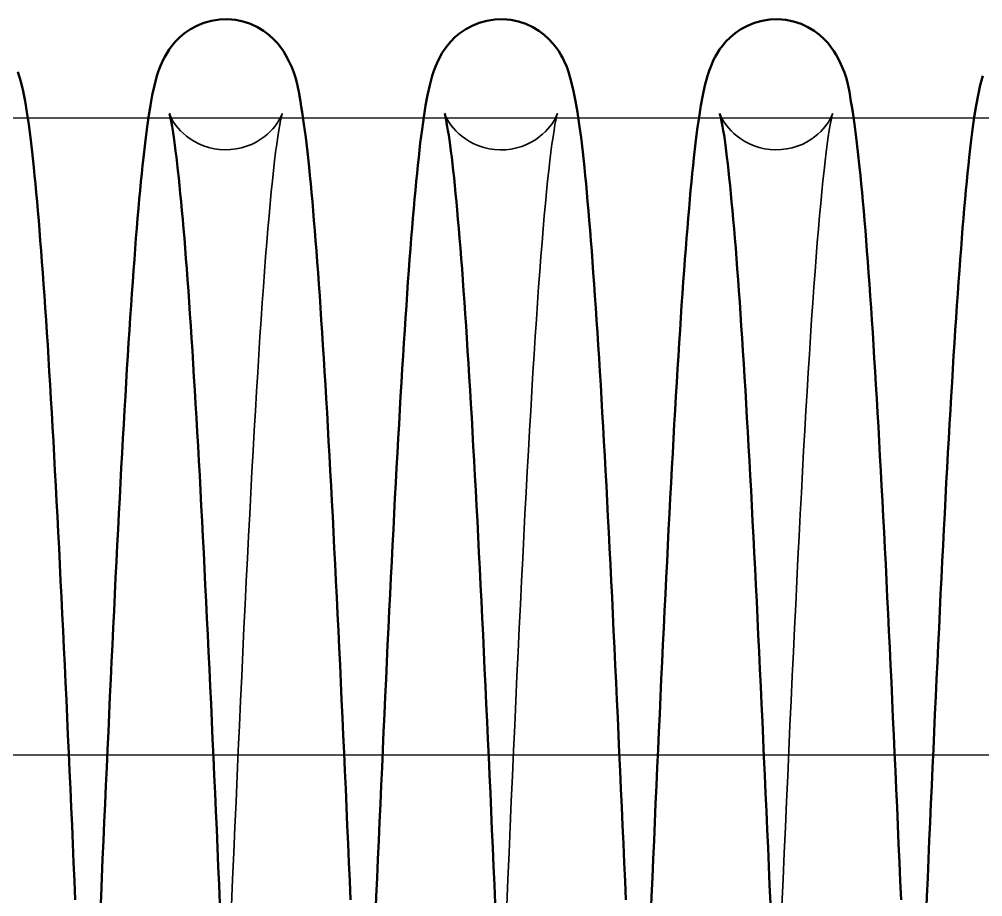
# Model space of a CAD drawing. Header units: millimetres. Extents: x 1448 to 104164, y -19509 to -89.
# Drawn here: x 81148.2 to 81208.6, y -3001.5 to -2946.5 of the extents above; entities that cross this region are included whole.
import ezdxf

# ---------------------------------------------------------------- set-up
doc = ezdxf.new("R2010")
doc.units = ezdxf.units.MM
doc.header["$LTSCALE"] = 60
doc.header["$MEASUREMENT"] = 0
doc.layers.get('0').update_dxf_attribs({"linetype": 'CONTINUOUS'})
doc.layers.add('가려진 것(ISO)', color=7, linetype='CONTINUOUS', lineweight=35)
doc.layers.add('가시적인 것(ISO)', color=7, linetype='CONTINUOUS', lineweight=50)

# ---------------------------------------------------------------- blocks, each defined once
blk = doc.blocks.new('토션스프링1')
at = {"layer": '가려진 것(ISO)', "flags": 128}
for points in [[(21462692.723, -50955408.884), (21462692.728, -50955408.9), (21462692.748, -50955408.952), (21462692.788, -50955409.046), (21462692.858, -50955409.194), (21462692.909, -50955409.288), (21462692.975, -50955409.397), (21462693.058, -50955409.52), (21462693.16, -50955409.657), (21462693.283, -50955409.808), (21462693.431, -50955409.971), (21462693.606, -50955410.141), (21462693.808, -50955410.313), (21462694.039, -50955410.482), (21462694.296, -50955410.642), (21462694.578, -50955410.789), (21462694.879, -50955410.916), (21462695.198, -50955411.019), (21462695.532, -50955411.096), (21462695.875, -50955411.145), (21462696.223, -50955411.164), (21462696.57, -50955411.152), (21462696.915, -50955411.11), (21462697.251, -50955411.039), (21462697.575, -50955410.942), (21462697.881, -50955410.821), (21462698.167, -50955410.678), (21462698.43, -50955410.52), (21462698.668, -50955410.353), (21462698.877, -50955410.181), (21462699.058, -50955410.01), (21462699.212, -50955409.845), (21462699.341, -50955409.69), (21462699.447, -50955409.547), (21462699.533, -50955409.42), (21462699.602, -50955409.309), (21462699.656, -50955409.212), (21462699.731, -50955409.061), (21462699.775, -50955408.961), (21462699.797, -50955408.905), (21462699.804, -50955408.885), (21462699.801, -50955408.895), (21462699.791, -50955408.932), (21462699.775, -50955408.993), (21462699.755, -50955409.076), (21462699.706, -50955409.3), (21462699.651, -50955409.588), (21462699.591, -50955409.936), (21462699.529, -50955410.341), (21462699.463, -50955410.799), (21462699.396, -50955411.307), (21462699.328, -50955411.862), (21462699.259, -50955412.461), (21462699.19, -50955413.106), (21462699.121, -50955413.796), (21462699.051, -50955414.528), (21462698.98, -50955415.303), (21462698.91, -50955416.119), (21462698.839, -50955416.975), (21462698.768, -50955417.869), (21462698.697, -50955418.8), (21462698.626, -50955419.768), (21462698.555, -50955420.771), (21462698.484, -50955421.812), (21462698.412, -50955422.889), (21462698.341, -50955424.003), (21462698.269, -50955425.15), (21462698.198, -50955426.331), (21462698.126, -50955427.544), (21462698.055, -50955428.786), (21462697.983, -50955430.058), (21462697.911, -50955431.358), (21462697.84, -50955432.685), (21462697.768, -50955434.036), (21462697.697, -50955435.413), (21462697.626, -50955436.816), (21462697.554, -50955438.247), (21462697.482, -50955439.702), (21462697.411, -50955441.182), (21462697.339, -50955442.683), (21462697.267, -50955444.204), (21462697.195, -50955445.745), (21462697.123, -50955447.302), (21462697.052, -50955448.876), (21462696.98, -50955450.463), (21462696.909, -50955452.064), (21462696.837, -50955453.675), (21462696.766, -50955455.3), (21462696.694, -50955456.939), (21462696.622, -50955458.591)], [(21462709.999, -50955408.884), (21462710.004, -50955408.9), (21462710.024, -50955408.952), (21462710.064, -50955409.045), (21462710.135, -50955409.189), (21462710.186, -50955409.282), (21462710.251, -50955409.391), (21462710.332, -50955409.514), (21462710.432, -50955409.652), (21462710.555, -50955409.803), (21462710.702, -50955409.966), (21462710.876, -50955410.136), (21462711.077, -50955410.308), (21462711.308, -50955410.477), (21462711.565, -50955410.638), (21462711.845, -50955410.785), (21462712.146, -50955410.912), (21462712.465, -50955411.016), (21462712.799, -50955411.094), (21462713.142, -50955411.144), (21462713.489, -50955411.164), (21462713.836, -50955411.153), (21462714.181, -50955411.111), (21462714.518, -50955411.041), (21462714.842, -50955410.945), (21462715.148, -50955410.824), (21462715.435, -50955410.682), (21462715.699, -50955410.525), (21462715.937, -50955410.357), (21462716.147, -50955410.186), (21462716.329, -50955410.015), (21462716.484, -50955409.85), (21462716.614, -50955409.693), (21462716.72, -50955409.551), (21462716.806, -50955409.424), (21462716.876, -50955409.312), (21462716.931, -50955409.214), (21462717.007, -50955409.063), (21462717.051, -50955408.962), (21462717.073, -50955408.905), (21462717.08, -50955408.885), (21462717.077, -50955408.895), (21462717.067, -50955408.931), (21462717.051, -50955408.992), (21462717.031, -50955409.075), (21462716.982, -50955409.298), (21462716.927, -50955409.585), (21462716.868, -50955409.934), (21462716.805, -50955410.339), (21462716.739, -50955410.797), (21462716.672, -50955411.304), (21462716.604, -50955411.858), (21462716.535, -50955412.458), (21462716.466, -50955413.103), (21462716.397, -50955413.793), (21462716.327, -50955414.525), (21462716.256, -50955415.3), (21462716.186, -50955416.115), (21462716.115, -50955416.97), (21462716.044, -50955417.864), (21462715.973, -50955418.794), (21462715.902, -50955419.76), (21462715.831, -50955420.765), (21462715.76, -50955421.807), (21462715.688, -50955422.886), (21462715.617, -50955424), (21462715.545, -50955425.148), (21462715.474, -50955426.329), (21462715.402, -50955427.541), (21462715.331, -50955428.783), (21462715.259, -50955430.054), (21462715.187, -50955431.352), (21462715.116, -50955432.676), (21462715.045, -50955434.027), (21462714.973, -50955435.405), (21462714.902, -50955436.812), (21462714.83, -50955438.244), (21462714.758, -50955439.701), (21462714.687, -50955441.181), (21462714.615, -50955442.682), (21462714.543, -50955444.203), (21462714.471, -50955445.743), (21462714.399, -50955447.299), (21462714.328, -50955448.871), (21462714.256, -50955450.456), (21462714.185, -50955452.054), (21462714.113, -50955453.666), (21462714.042, -50955455.294), (21462713.97, -50955456.936), (21462713.898, -50955458.59)], [(21462727.275, -50955408.884), (21462727.28, -50955408.9), (21462727.3, -50955408.952), (21462727.339, -50955409.046), (21462727.409, -50955409.194), (21462727.461, -50955409.288), (21462727.527, -50955409.397), (21462727.61, -50955409.52), (21462727.711, -50955409.657), (21462727.834, -50955409.808), (21462727.983, -50955409.971), (21462728.157, -50955410.141), (21462728.359, -50955410.313), (21462728.59, -50955410.482), (21462728.848, -50955410.642), (21462729.129, -50955410.789), (21462729.431, -50955410.916), (21462729.75, -50955411.019), (21462730.084, -50955411.096), (21462730.427, -50955411.145), (21462730.774, -50955411.164), (21462731.122, -50955411.152), (21462731.466, -50955411.11), (21462731.803, -50955411.039), (21462732.127, -50955410.942), (21462732.433, -50955410.821), (21462732.718, -50955410.678), (21462732.981, -50955410.52), (21462733.219, -50955410.353), (21462733.429, -50955410.181), (21462733.609, -50955410.01), (21462733.763, -50955409.845), (21462733.892, -50955409.69), (21462733.999, -50955409.547), (21462734.084, -50955409.42), (21462734.153, -50955409.309), (21462734.208, -50955409.212), (21462734.283, -50955409.061), (21462734.326, -50955408.961), (21462734.348, -50955408.905), (21462734.355, -50955408.885), (21462734.352, -50955408.895), (21462734.343, -50955408.932), (21462734.327, -50955408.993), (21462734.307, -50955409.076), (21462734.257, -50955409.3), (21462734.202, -50955409.588), (21462734.143, -50955409.936), (21462734.08, -50955410.341), (21462734.015, -50955410.799), (21462733.947, -50955411.307), (21462733.879, -50955411.862), (21462733.811, -50955412.461), (21462733.742, -50955413.106), (21462733.672, -50955413.796), (21462733.602, -50955414.528), (21462733.532, -50955415.303), (21462733.461, -50955416.119), (21462733.39, -50955416.975), (21462733.319, -50955417.869), (21462733.248, -50955418.8), (21462733.177, -50955419.768), (21462733.106, -50955420.771), (21462733.035, -50955421.812), (21462732.964, -50955422.889), (21462732.892, -50955424.003), (21462732.821, -50955425.15), (21462732.749, -50955426.331), (21462732.678, -50955427.544), (21462732.606, -50955428.786), (21462732.534, -50955430.058), (21462732.463, -50955431.358), (21462732.391, -50955432.685), (21462732.32, -50955434.036), (21462732.249, -50955435.413), (21462732.177, -50955436.816), (21462732.106, -50955438.247), (21462732.034, -50955439.702), (21462731.962, -50955441.182), (21462731.89, -50955442.683), (21462731.819, -50955444.204), (21462731.747, -50955445.745), (21462731.675, -50955447.302), (21462731.603, -50955448.876), (21462731.532, -50955450.463), (21462731.46, -50955452.064), (21462731.389, -50955453.675), (21462731.317, -50955455.3), (21462731.246, -50955456.939), (21462731.174, -50955458.591)]]:
    blk.add_lwpolyline(points, dxfattribs=at)
at = {"layer": '가시적인 것(ISO)', "flags": 128}
for points in [[(21462683.223, -50955406.277), (21462683.401, -50955406.881), (21462683.543, -50955407.482), (21462683.667, -50955408.115), (21462683.785, -50955408.809), (21462683.899, -50955409.57), (21462684.009, -50955410.398), (21462684.116, -50955411.295), (21462684.221, -50955412.262), (21462684.272, -50955412.772), (21462684.324, -50955413.3), (21462684.375, -50955413.846), (21462684.425, -50955414.411), (21462684.476, -50955414.994), (21462684.527, -50955415.595), (21462684.578, -50955416.215), (21462684.629, -50955416.854), (21462684.681, -50955417.512), (21462684.732, -50955418.189), (21462684.783, -50955418.885), (21462684.834, -50955419.599), (21462684.885, -50955420.331), (21462684.937, -50955421.08), (21462684.988, -50955421.846), (21462685.039, -50955422.629), (21462685.09, -50955423.429), (21462685.141, -50955424.244), (21462685.192, -50955425.075), (21462685.244, -50955425.922), (21462685.295, -50955426.783), (21462685.346, -50955427.658), (21462685.396, -50955428.548), (21462685.447, -50955429.452), (21462685.498, -50955430.369), (21462685.549, -50955431.3), (21462685.6, -50955432.245), (21462685.65, -50955433.206), (21462685.701, -50955434.18), (21462685.752, -50955435.168), (21462685.803, -50955436.169), (21462685.854, -50955437.183), (21462685.905, -50955438.209), (21462685.956, -50955439.246), (21462686.007, -50955440.295), (21462686.058, -50955441.354), (21462686.109, -50955442.423), (21462686.16, -50955443.501), (21462686.211, -50955444.588), (21462686.262, -50955445.684), (21462686.313, -50955446.787), (21462686.364, -50955447.898), (21462686.414, -50955449.016), (21462686.465, -50955450.141), (21462686.516, -50955451.276), (21462686.566, -50955452.419), (21462686.617, -50955453.569), (21462686.668, -50955454.727), (21462686.719, -50955455.892), (21462686.77, -50955457.062), (21462686.821, -50955458.238)], [(21462688.388, -50955459.203), (21462688.439, -50955458.023), (21462688.49, -50955456.848), (21462688.541, -50955455.679), (21462688.592, -50955454.516), (21462688.643, -50955453.36), (21462688.694, -50955452.211), (21462688.745, -50955451.07), (21462688.795, -50955449.938), (21462688.846, -50955448.814), (21462688.897, -50955447.697), (21462688.948, -50955446.586), (21462688.998, -50955445.484), (21462689.049, -50955444.389), (21462689.1, -50955443.303), (21462689.151, -50955442.226), (21462689.202, -50955441.159), (21462689.253, -50955440.101), (21462689.304, -50955439.055), (21462689.355, -50955438.019), (21462689.406, -50955436.995), (21462689.457, -50955435.984), (21462689.508, -50955434.985), (21462689.559, -50955433.999), (21462689.61, -50955433.028), (21462689.661, -50955432.07), (21462689.712, -50955431.127), (21462689.762, -50955430.199), (21462689.813, -50955429.285), (21462689.864, -50955428.383), (21462689.915, -50955427.496), (21462689.966, -50955426.622), (21462690.017, -50955425.763), (21462690.068, -50955424.919), (21462690.12, -50955424.09), (21462690.171, -50955423.276), (21462690.222, -50955422.478), (21462690.273, -50955421.697), (21462690.325, -50955420.932), (21462690.376, -50955420.184), (21462690.428, -50955419.453), (21462690.479, -50955418.74), (21462690.531, -50955418.045), (21462690.582, -50955417.368), (21462690.633, -50955416.71), (21462690.685, -50955416.07), (21462690.736, -50955415.451), (21462690.788, -50955414.851), (21462690.839, -50955414.27), (21462690.891, -50955413.71), (21462690.942, -50955413.169), (21462690.993, -50955412.646), (21462691.044, -50955412.143), (21462691.095, -50955411.657), (21462691.2, -50955410.739), (21462691.307, -50955409.889), (21462691.419, -50955409.105), (21462691.535, -50955408.385), (21462691.658, -50955407.725), (21462691.79, -50955407.116), (21462691.95, -50955406.52), (21462692.052, -50955406.21), (21462692.175, -50955405.882), (21462692.335, -50955405.52), (21462692.437, -50955405.321), (21462692.56, -50955405.107), (21462692.708, -50955404.875), (21462692.889, -50955404.629), (21462693.108, -50955404.37), (21462693.373, -50955404.104), (21462693.686, -50955403.84), (21462694.046, -50955403.593), (21462694.451, -50955403.374), (21462694.897, -50955403.193), (21462695.371, -50955403.06), (21462695.864, -50955402.984), (21462696.367, -50955402.967), (21462696.868, -50955403.008), (21462697.354, -50955403.108), (21462697.818, -50955403.262), (21462698.248, -50955403.461), (21462698.636, -50955403.693), (21462698.976, -50955403.948), (21462699.269, -50955404.213), (21462699.514, -50955404.476), (21462699.717, -50955404.73), (21462699.884, -50955404.971), (21462700.021, -50955405.197), (21462700.234, -50955405.602), (21462700.404, -50955405.97), (21462700.54, -50955406.308), (21462700.647, -50955406.624), (21462700.732, -50955406.926), (21462700.853, -50955407.512), (21462700.949, -50955408.121), (21462701.002, -50955408.451), (21462701.059, -50955408.803), (21462701.172, -50955409.56), (21462701.282, -50955410.387), (21462701.389, -50955411.286), (21462701.495, -50955412.256), (21462701.547, -50955412.768), (21462701.598, -50955413.298), (21462701.65, -50955413.846), (21462701.701, -50955414.412), (21462701.752, -50955414.996), (21462701.803, -50955415.598), (21462701.854, -50955416.218), (21462701.905, -50955416.856), (21462701.956, -50955417.513), (21462702.008, -50955418.189), (21462702.059, -50955418.883), (21462702.11, -50955419.596), (21462702.161, -50955420.327), (21462702.212, -50955421.075), (21462702.263, -50955421.841), (21462702.315, -50955422.624), (21462702.366, -50955423.424), (21462702.417, -50955424.24), (21462702.468, -50955425.071), (21462702.519, -50955425.918), (21462702.57, -50955426.781), (21462702.621, -50955427.657), (21462702.672, -50955428.548), (21462702.723, -50955429.453), (21462702.774, -50955430.371), (21462702.825, -50955431.303), (21462702.875, -50955432.247), (21462702.926, -50955433.205), (21462702.977, -50955434.178), (21462703.028, -50955435.165), (21462703.079, -50955436.165), (21462703.13, -50955437.178), (21462703.181, -50955438.204), (21462703.232, -50955439.241), (21462703.283, -50955440.289), (21462703.334, -50955441.348), (21462703.385, -50955442.418), (21462703.436, -50955443.497), (21462703.487, -50955444.585), (21462703.538, -50955445.682), (21462703.588, -50955446.787), (21462703.639, -50955447.9), (21462703.69, -50955449.019), (21462703.741, -50955450.145), (21462703.792, -50955451.278), (21462703.842, -50955452.419), (21462703.893, -50955453.568), (21462703.944, -50955454.724), (21462703.995, -50955455.887), (21462704.046, -50955457.057), (21462704.097, -50955458.232)], [(21462705.664, -50955459.204), (21462705.715, -50955458.024), (21462705.766, -50955456.849), (21462705.817, -50955455.679), (21462705.868, -50955454.515), (21462705.919, -50955453.358), (21462705.97, -50955452.207), (21462706.021, -50955451.064), (21462706.072, -50955449.929), (21462706.122, -50955448.803), (21462706.173, -50955447.687), (21462706.224, -50955446.579), (21462706.274, -50955445.478), (21462706.325, -50955444.386), (21462706.376, -50955443.301), (21462706.427, -50955442.225), (21462706.478, -50955441.159), (21462706.529, -50955440.103), (21462706.58, -50955439.056), (21462706.631, -50955438.021), (21462706.682, -50955436.997), (21462706.733, -50955435.985), (21462706.784, -50955434.985), (21462706.835, -50955433.999), (21462706.886, -50955433.025), (21462706.937, -50955432.066), (21462706.988, -50955431.121), (21462707.039, -50955430.191), (21462707.089, -50955429.276), (21462707.14, -50955428.376), (21462707.191, -50955427.49), (21462707.242, -50955426.619), (21462707.293, -50955425.761), (21462707.344, -50955424.919), (21462707.395, -50955424.091), (21462707.446, -50955423.279), (21462707.498, -50955422.482), (21462707.549, -50955421.701), (21462707.6, -50955420.937), (21462707.652, -50955420.189), (21462707.703, -50955419.459), (21462707.755, -50955418.745), (21462707.806, -50955418.049), (21462707.858, -50955417.371), (21462707.909, -50955416.712), (21462707.961, -50955416.071), (21462708.013, -50955415.448), (21462708.064, -50955414.845), (21462708.116, -50955414.262), (21462708.168, -50955413.698), (21462708.22, -50955413.155), (21462708.271, -50955412.632), (21462708.322, -50955412.128), (21462708.374, -50955411.643), (21462708.477, -50955410.729), (21462708.583, -50955409.885), (21462708.693, -50955409.105), (21462708.81, -50955408.387), (21462708.934, -50955407.724), (21462709.067, -50955407.113), (21462709.226, -50955406.518), (21462709.328, -50955406.209), (21462709.452, -50955405.88), (21462709.612, -50955405.518), (21462709.714, -50955405.318), (21462709.837, -50955405.104), (21462709.986, -50955404.872), (21462710.167, -50955404.625), (21462710.387, -50955404.367), (21462710.652, -50955404.101), (21462710.966, -50955403.837), (21462711.327, -50955403.59), (21462711.732, -50955403.371), (21462712.178, -50955403.191), (21462712.653, -50955403.059), (21462713.146, -50955402.983), (21462713.649, -50955402.967), (21462714.15, -50955403.009), (21462714.636, -50955403.11), (21462715.099, -50955403.264), (21462715.529, -50955403.464), (21462715.917, -50955403.696), (21462716.256, -50955403.951), (21462716.548, -50955404.217), (21462716.792, -50955404.48), (21462716.995, -50955404.734), (21462717.161, -50955404.975), (21462717.298, -50955405.199), (21462717.412, -50955405.407), (21462717.51, -50955405.601), (21462717.661, -50955405.955), (21462717.775, -50955406.277), (21462717.953, -50955406.881), (21462718.095, -50955407.482), (21462718.219, -50955408.115), (21462718.337, -50955408.809), (21462718.451, -50955409.57), (21462718.561, -50955410.398), (21462718.667, -50955411.295), (21462718.772, -50955412.262), (21462718.824, -50955412.772), (21462718.875, -50955413.3), (21462718.926, -50955413.846), (21462718.977, -50955414.411), (21462719.028, -50955414.994), (21462719.079, -50955415.595), (21462719.13, -50955416.215), (21462719.181, -50955416.854), (21462719.232, -50955417.512), (21462719.283, -50955418.189), (21462719.334, -50955418.885), (21462719.386, -50955419.599), (21462719.437, -50955420.331), (21462719.488, -50955421.08), (21462719.539, -50955421.846), (21462719.591, -50955422.629), (21462719.642, -50955423.429), (21462719.693, -50955424.244), (21462719.744, -50955425.075), (21462719.795, -50955425.922), (21462719.846, -50955426.783), (21462719.897, -50955427.658), (21462719.948, -50955428.548), (21462719.999, -50955429.452), (21462720.05, -50955430.369), (21462720.1, -50955431.3), (21462720.151, -50955432.245), (21462720.202, -50955433.206), (21462720.253, -50955434.18), (21462720.304, -50955435.168), (21462720.355, -50955436.169), (21462720.406, -50955437.183), (21462720.457, -50955438.209), (21462720.508, -50955439.246), (21462720.559, -50955440.295), (21462720.61, -50955441.354), (21462720.661, -50955442.423), (21462720.712, -50955443.501), (21462720.763, -50955444.588), (21462720.813, -50955445.684), (21462720.864, -50955446.787), (21462720.915, -50955447.898), (21462720.966, -50955449.016), (21462721.016, -50955450.141), (21462721.067, -50955451.276), (21462721.118, -50955452.419), (21462721.169, -50955453.569), (21462721.22, -50955454.727), (21462721.271, -50955455.892), (21462721.322, -50955457.062), (21462721.373, -50955458.238)], [(21462722.94, -50955459.203), (21462722.991, -50955458.023), (21462723.042, -50955456.848), (21462723.093, -50955455.679), (21462723.144, -50955454.516), (21462723.195, -50955453.36), (21462723.245, -50955452.211), (21462723.296, -50955451.07), (21462723.347, -50955449.938), (21462723.398, -50955448.814), (21462723.448, -50955447.697), (21462723.499, -50955446.586), (21462723.55, -50955445.484), (21462723.601, -50955444.389), (21462723.652, -50955443.303), (21462723.703, -50955442.226), (21462723.754, -50955441.159), (21462723.805, -50955440.101), (21462723.856, -50955439.055), (21462723.907, -50955438.019), (21462723.958, -50955436.995), (21462724.009, -50955435.984), (21462724.06, -50955434.985), (21462724.111, -50955433.999), (21462724.162, -50955433.028), (21462724.212, -50955432.07), (21462724.263, -50955431.127), (21462724.314, -50955430.199), (21462724.365, -50955429.285), (21462724.416, -50955428.383), (21462724.467, -50955427.496), (21462724.518, -50955426.622), (21462724.569, -50955425.763), (21462724.62, -50955424.919), (21462724.671, -50955424.09), (21462724.722, -50955423.276), (21462724.774, -50955422.478), (21462724.825, -50955421.697), (21462724.876, -50955420.932), (21462724.928, -50955420.184), (21462724.979, -50955419.453), (21462725.031, -50955418.74), (21462725.082, -50955418.045), (21462725.134, -50955417.368), (21462725.185, -50955416.71), (21462725.237, -50955416.07), (21462725.288, -50955415.451), (21462725.339, -50955414.851), (21462725.391, -50955414.27), (21462725.442, -50955413.71), (21462725.493, -50955413.169), (21462725.544, -50955412.646), (21462725.595, -50955412.143), (21462725.647, -50955411.657), (21462725.751, -50955410.739), (21462725.859, -50955409.889), (21462725.97, -50955409.105), (21462726.087, -50955408.385), (21462726.21, -50955407.725), (21462726.341, -50955407.116), (21462726.502, -50955406.52), (21462726.603, -50955406.21), (21462726.726, -50955405.882), (21462726.886, -50955405.52), (21462726.989, -50955405.321), (21462727.111, -50955405.107), (21462727.259, -50955404.875), (21462727.44, -50955404.629), (21462727.659, -50955404.37), (21462727.924, -50955404.104), (21462728.238, -50955403.84), (21462728.597, -50955403.593), (21462729.003, -50955403.374), (21462729.448, -50955403.193), (21462729.922, -50955403.06), (21462730.415, -50955402.984), (21462730.919, -50955402.967), (21462731.42, -50955403.008), (21462731.906, -50955403.108), (21462732.369, -50955403.262), (21462732.8, -50955403.461), (21462733.188, -50955403.693), (21462733.528, -50955403.948), (21462733.82, -50955404.213), (21462734.065, -50955404.476), (21462734.268, -50955404.73), (21462734.435, -50955404.971), (21462734.573, -50955405.197), (21462734.785, -50955405.602), (21462734.956, -50955405.97), (21462735.092, -50955406.308), (21462735.199, -50955406.624), (21462735.283, -50955406.926), (21462735.405, -50955407.512), (21462735.501, -50955408.121), (21462735.553, -50955408.451), (21462735.611, -50955408.803), (21462735.724, -50955409.56), (21462735.833, -50955410.387), (21462735.941, -50955411.286), (21462736.046, -50955412.256), (21462736.098, -50955412.768), (21462736.15, -50955413.298), (21462736.201, -50955413.846), (21462736.253, -50955414.412), (21462736.304, -50955414.996), (21462736.355, -50955415.598), (21462736.406, -50955416.218), (21462736.457, -50955416.856), (21462736.508, -50955417.513), (21462736.559, -50955418.189), (21462736.61, -50955418.883), (21462736.661, -50955419.596), (21462736.712, -50955420.327), (21462736.764, -50955421.075), (21462736.815, -50955421.841), (21462736.866, -50955422.624), (21462736.917, -50955423.424), (21462736.968, -50955424.24), (21462737.02, -50955425.071), (21462737.071, -50955425.918), (21462737.122, -50955426.781), (21462737.173, -50955427.657), (21462737.224, -50955428.548), (21462737.275, -50955429.453), (21462737.325, -50955430.371), (21462737.376, -50955431.303), (21462737.427, -50955432.247), (21462737.478, -50955433.205), (21462737.529, -50955434.178), (21462737.579, -50955435.165), (21462737.63, -50955436.165), (21462737.681, -50955437.178), (21462737.732, -50955438.204), (21462737.783, -50955439.241), (21462737.834, -50955440.289), (21462737.885, -50955441.348), (21462737.936, -50955442.418), (21462737.987, -50955443.497), (21462738.038, -50955444.585), (21462738.089, -50955445.682), (21462738.14, -50955446.787), (21462738.191, -50955447.9), (21462738.242, -50955449.019), (21462738.292, -50955450.145), (21462738.343, -50955451.278), (21462738.394, -50955452.419), (21462738.445, -50955453.568), (21462738.495, -50955454.724), (21462738.546, -50955455.887), (21462738.597, -50955457.057), (21462738.648, -50955458.232)], [(21462740.216, -50955459.204), (21462740.267, -50955458.024), (21462740.318, -50955456.849), (21462740.369, -50955455.679), (21462740.42, -50955454.515), (21462740.471, -50955453.358), (21462740.521, -50955452.207), (21462740.572, -50955451.064), (21462740.623, -50955449.929), (21462740.674, -50955448.803), (21462740.725, -50955447.687), (21462740.775, -50955446.579), (21462740.826, -50955445.478), (21462740.877, -50955444.386), (21462740.928, -50955443.301), (21462740.979, -50955442.225), (21462741.03, -50955441.159), (21462741.081, -50955440.103), (21462741.132, -50955439.056), (21462741.183, -50955438.021), (21462741.234, -50955436.997), (21462741.285, -50955435.985), (21462741.336, -50955434.985), (21462741.387, -50955433.999), (21462741.438, -50955433.025), (21462741.488, -50955432.066), (21462741.539, -50955431.121), (21462741.59, -50955430.191), (21462741.641, -50955429.276), (21462741.692, -50955428.376), (21462741.743, -50955427.49), (21462741.793, -50955426.619), (21462741.844, -50955425.761), (21462741.896, -50955424.919), (21462741.947, -50955424.091), (21462741.998, -50955423.279), (21462742.049, -50955422.482), (21462742.1, -50955421.701), (21462742.152, -50955420.937), (21462742.203, -50955420.189), (21462742.254, -50955419.459), (21462742.306, -50955418.745), (21462742.358, -50955418.049), (21462742.409, -50955417.371), (21462742.461, -50955416.712), (21462742.512, -50955416.071), (21462742.564, -50955415.448), (21462742.616, -50955414.845), (21462742.668, -50955414.262), (21462742.719, -50955413.698), (21462742.771, -50955413.155), (21462742.823, -50955412.632), (21462742.874, -50955412.128), (21462742.925, -50955411.643), (21462743.029, -50955410.729), (21462743.135, -50955409.885), (21462743.245, -50955409.105), (21462743.361, -50955408.387), (21462743.485, -50955407.724), (21462743.619, -50955407.113), (21462743.778, -50955406.518)], [(21462695.9, -50955458.479), (21462695.849, -50955457.305), (21462695.798, -50955456.138), (21462695.747, -50955454.977), (21462695.696, -50955453.824), (21462695.646, -50955452.678), (21462695.595, -50955451.539), (21462695.544, -50955450.406), (21462695.493, -50955449.279), (21462695.443, -50955448.159), (21462695.392, -50955447.047), (21462695.341, -50955445.942), (21462695.29, -50955444.846), (21462695.239, -50955443.758), (21462695.188, -50955442.681), (21462695.137, -50955441.613), (21462695.086, -50955440.556), (21462695.035, -50955439.511), (21462694.984, -50955438.477), (21462694.933, -50955437.455), (21462694.883, -50955436.447), (21462694.832, -50955435.452), (21462694.781, -50955434.471), (21462694.731, -50955433.504), (21462694.68, -50955432.55), (21462694.629, -50955431.609), (21462694.578, -50955430.681), (21462694.528, -50955429.766), (21462694.477, -50955428.866), (21462694.426, -50955427.98), (21462694.375, -50955427.108), (21462694.324, -50955426.253), (21462694.273, -50955425.413), (21462694.223, -50955424.589), (21462694.172, -50955423.782), (21462694.121, -50955422.992), (21462694.071, -50955422.22), (21462694.02, -50955421.466), (21462693.969, -50955420.731), (21462693.919, -50955420.015), (21462693.869, -50955419.318), (21462693.818, -50955418.64), (21462693.768, -50955417.98), (21462693.717, -50955417.339), (21462693.667, -50955416.716), (21462693.616, -50955416.112), (21462693.566, -50955415.528), (21462693.515, -50955414.964), (21462693.465, -50955414.421), (21462693.415, -50955413.899), (21462693.365, -50955413.399), (21462693.316, -50955412.92), (21462693.267, -50955412.465), (21462693.218, -50955412.033), (21462693.17, -50955411.624), (21462693.122, -50955411.239), (21462693.075, -50955410.879), (21462693.029, -50955410.544), (21462692.983, -50955410.235), (21462692.938, -50955409.95), (21462692.893, -50955409.692), (21462692.851, -50955409.464), (21462692.812, -50955409.269), (21462692.779, -50955409.11), (21462692.751, -50955408.991), (21462692.731, -50955408.913), (21462692.723, -50955408.884)], [(21462713.175, -50955458.47), (21462713.124, -50955457.299), (21462713.073, -50955456.133), (21462713.023, -50955454.975), (21462712.972, -50955453.824), (21462712.921, -50955452.677), (21462712.871, -50955451.536), (21462712.82, -50955450.401), (21462712.769, -50955449.272), (21462712.718, -50955448.151), (21462712.667, -50955447.037), (21462712.616, -50955445.931), (21462712.565, -50955444.834), (21462712.514, -50955443.747), (21462712.463, -50955442.669), (21462712.412, -50955441.602), (21462712.361, -50955440.546), (21462712.31, -50955439.502), (21462712.26, -50955438.469), (21462712.209, -50955437.45), (21462712.158, -50955436.444), (21462712.108, -50955435.451), (21462712.057, -50955434.471), (21462712.006, -50955433.503), (21462711.955, -50955432.547), (21462711.905, -50955431.605), (21462711.854, -50955430.675), (21462711.803, -50955429.759), (21462711.752, -50955428.858), (21462711.701, -50955427.971), (21462711.65, -50955427.099), (21462711.6, -50955426.243), (21462711.549, -50955425.403), (21462711.498, -50955424.58), (21462711.447, -50955423.774), (21462711.397, -50955422.985), (21462711.346, -50955422.214), (21462711.295, -50955421.462), (21462711.245, -50955420.729), (21462711.195, -50955420.014), (21462711.144, -50955419.317), (21462711.094, -50955418.638), (21462711.043, -50955417.977), (21462710.993, -50955417.335), (21462710.942, -50955416.711), (21462710.891, -50955416.107), (21462710.841, -50955415.523), (21462710.791, -50955414.96), (21462710.741, -50955414.417), (21462710.691, -50955413.895), (21462710.641, -50955413.396), (21462710.592, -50955412.918), (21462710.543, -50955412.463), (21462710.495, -50955412.032), (21462710.446, -50955411.624), (21462710.399, -50955411.24), (21462710.352, -50955410.88), (21462710.304, -50955410.544), (21462710.258, -50955410.232), (21462710.212, -50955409.947), (21462710.168, -50955409.69), (21462710.127, -50955409.464), (21462710.09, -50955409.271), (21462710.056, -50955409.113), (21462710.028, -50955408.992), (21462710.007, -50955408.913), (21462709.999, -50955408.884)], [(21462730.451, -50955458.479), (21462730.4, -50955457.305), (21462730.349, -50955456.138), (21462730.299, -50955454.977), (21462730.248, -50955453.824), (21462730.197, -50955452.678), (21462730.146, -50955451.539), (21462730.096, -50955450.406), (21462730.045, -50955449.279), (21462729.994, -50955448.159), (21462729.943, -50955447.047), (21462729.892, -50955445.942), (21462729.841, -50955444.846), (21462729.79, -50955443.758), (21462729.739, -50955442.681), (21462729.688, -50955441.613), (21462729.638, -50955440.556), (21462729.587, -50955439.511), (21462729.536, -50955438.477), (21462729.485, -50955437.455), (21462729.434, -50955436.447), (21462729.383, -50955435.452), (21462729.333, -50955434.471), (21462729.282, -50955433.504), (21462729.231, -50955432.55), (21462729.181, -50955431.609), (21462729.13, -50955430.681), (21462729.079, -50955429.766), (21462729.028, -50955428.866), (21462728.978, -50955427.98), (21462728.927, -50955427.108), (21462728.876, -50955426.253), (21462728.825, -50955425.413), (21462728.774, -50955424.589), (21462728.723, -50955423.782), (21462728.673, -50955422.992), (21462728.622, -50955422.22), (21462728.571, -50955421.466), (21462728.521, -50955420.731), (21462728.47, -50955420.015), (21462728.42, -50955419.318), (21462728.37, -50955418.64), (21462728.319, -50955417.98), (21462728.269, -50955417.339), (21462728.218, -50955416.716), (21462728.168, -50955416.112), (21462728.117, -50955415.528), (21462728.067, -50955414.964), (21462728.016, -50955414.421), (21462727.966, -50955413.899), (21462727.917, -50955413.399), (21462727.867, -50955412.92), (21462727.818, -50955412.465), (21462727.77, -50955412.033), (21462727.721, -50955411.624), (21462727.674, -50955411.239), (21462727.627, -50955410.879), (21462727.581, -50955410.544), (21462727.535, -50955410.235), (21462727.489, -50955409.95), (21462727.445, -50955409.692), (21462727.402, -50955409.464), (21462727.364, -50955409.269), (21462727.33, -50955409.11), (21462727.303, -50955408.991), (21462727.283, -50955408.913), (21462727.275, -50955408.884)]]:
    blk.add_lwpolyline(points, dxfattribs=at)
blk = doc.blocks.new('토션스프링12345')
blk.add_blockref('토션스프링1', (1400.606, -3974.283))

msp = doc.modelspace()

# ---------------------------------------------------------------- linework, layer by layer
at = {"color": 3}
for p, q in [((79782.442, -2952.641), (85582.442, -2952.641)), ((80987.372, -2952.641), (82025.398, -2952.641)), ((79607.442, -2992.641), (85865.368, -2992.641))]:
    msp.add_line(p, q, dxfattribs=at)

# ---------------------------------------------------------------- block references
msp.add_blockref('토션스프링12345', (-21382935.757, 50956430.79))

doc.saveas('drawing.dxf')
